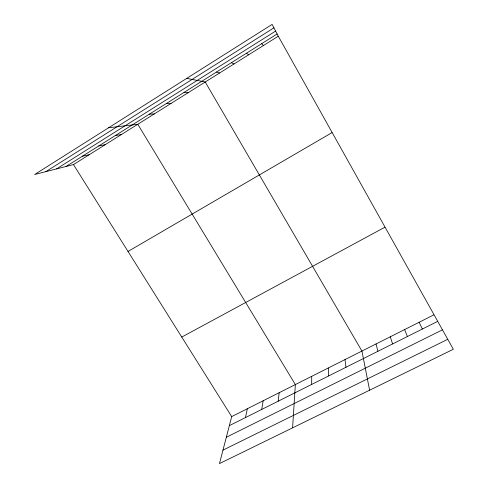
<?xml version="1.0" encoding="UTF-8"?>
<svg xmlns="http://www.w3.org/2000/svg" width="488" height="488" viewBox="0 0 488 488"><rect width="100%" height="100%" fill="white"/><g stroke="black" fill="none" stroke-linecap="round" stroke-linejoin="round"><path stroke-width="0.73" d="M311.667 384.446L311.716 376.333M292.599 427.848L295.356 384.568L137.775 124.275L108.586 127.777M278.172 401.209L279.173 392.712M261.714 409.45L263.172 400.764M245.44 417.594L247.349 408.724M73.468 164.578L231.696 416.606L219.466 463.6L453.334 349.268L278.288 36.216L272.121 24.4L34.666 174.503L73.468 164.578L278.288 36.216M45.872 171.636L273.921 27.84M56.51 168.915L275.61 31.092M66.063 166.475L277.123 33.983M128.015 251.454L332.06 132.59M181.762 337.062L384.861 227.237M231.696 416.606L433.771 314.9M229.348 425.652L437.504 321.458M226.322 437.26L442.317 329.912M222.973 450.125L447.685 339.337M82.301 156.276L89.261 154.678M98.735 145.961L105.243 144.661M115.375 135.518L121.414 134.529M149.273 114.235L154.336 113.899M166.542 103.401L171.099 103.395M184.025 92.421L188.063 92.763M186.751 78.367L205.234 81.996L361.925 351.061L369.605 390.199M216.489 72.041L219.551 73.029M231.41 62.678L234.008 63.965M246.489 53.216L248.618 54.808M261.721 43.652L263.374 45.561M419.125 322.275L422.388 329.028M404.619 329.577L407.419 336.519M390.254 336.805L392.602 343.936M376.022 343.967L377.925 351.281M344.998 359.583L345.949 367.287M328.259 368.007L328.711 375.912"/></g></svg>
